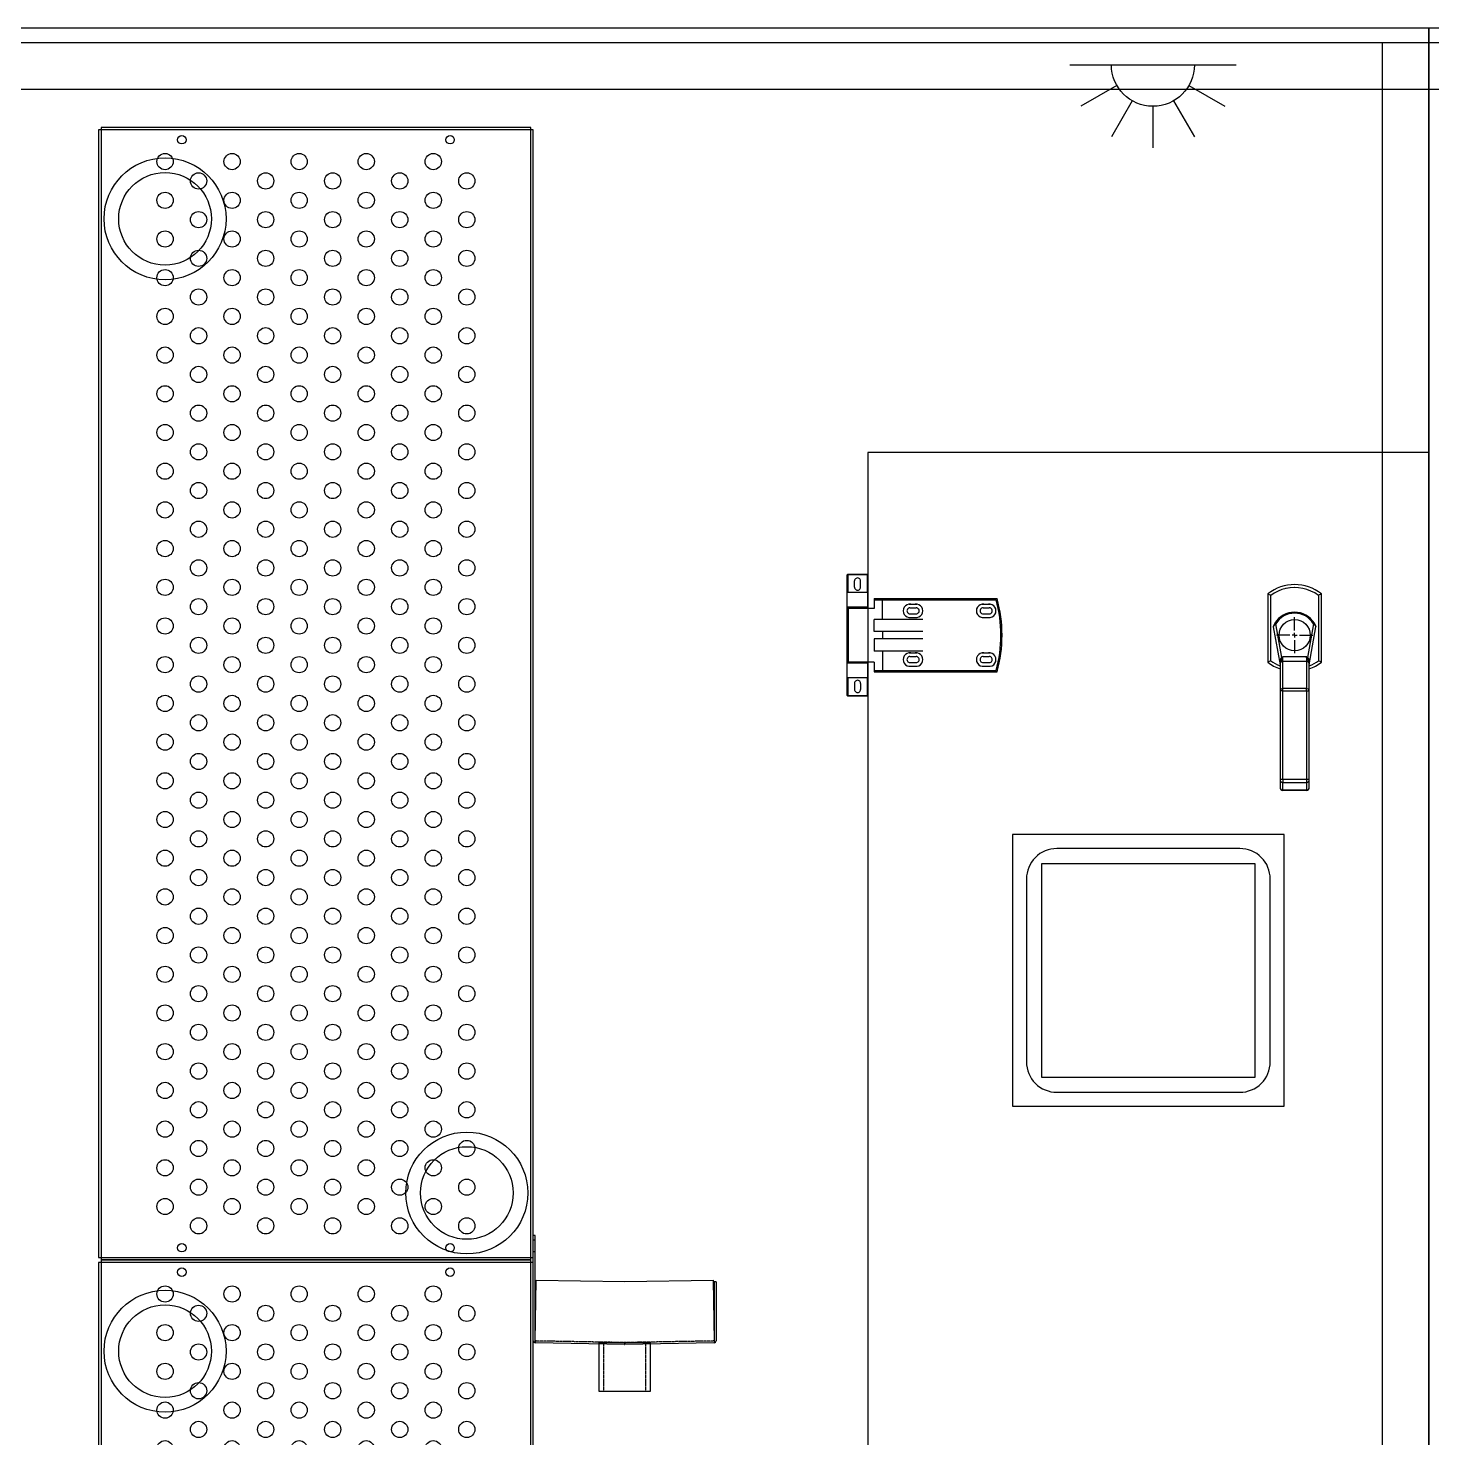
# Model space of a CAD drawing. Header units: millimetres. Extents: x -7350 to 21750, y -6100 to 14306.
# Drawn here: x 963 to 2114, y 954 to 2110 of the extents above; entities that cross this region are included whole.
import ezdxf

# ---------------------------------------------------------------- set-up
doc = ezdxf.new("R2010")
doc.units = ezdxf.units.MM
doc.linetypes.add('HIDDEN', pattern=[0.375, 0.25, -0.125])
for name, color, linetype in [('____', 7, 'Continuous'), ('Dim', 1, 'Continuous'), ('HID', 5, 'HIDDEN'), ('M01014100154', 7, 'Continuous'), ('M01014101300', 7, 'Continuous'), ('McDoor', 7, 'Continuous'), ('McFrame', 7, 'Continuous'), ('McPipe', 7, 'Continuous')]:
    doc.layers.add(name, color=color, linetype=linetype)

# ---------------------------------------------------------------- blocks, each defined once
blk = doc.blocks.new('M01014289623')
for p, q in [((0, 990.5, 0), (0, 2, 0)), ((356.5, 990.5, 0), (0, 990.5, 0)), ((2, 992.5, 0), (2, 0, 0)), ((354.5, 992.5, 0), (2, 992.5, 0)), ((354.5, 0, 0), (354.5, 992.5, 0)), ((356.5, 2, 0), (356.5, 990.5, 0)), ((0, 2, 0), (356.5, 2, 0)), ((2, 0, 0), (354.5, 0, 0))]:
    blk.add_line(p, q)
for centre, radius in [((68.25, 982.5, 0), 3.5), ((288.25, 982.5, 0), 3.5), ((54.5, 964.5625, 0), 6.66), ((109.5, 964.5625, 0), 6.66), ((164.5, 964.5625, 0), 6.66), ((219.5, 964.5625, 0), 6.66), ((274.5, 964.5625, 0), 6.66), ((82, 948.6875, 0), 6.66), ((137, 948.6875, 0), 6.66), ((192, 948.6875, 0), 6.66), ((247, 948.6875, 0), 6.66), ((302, 948.6875, 0), 6.66), ((54.5, 932.8125, 0), 6.66), ((109.5, 932.8125, 0), 6.66), ((164.5, 932.8125, 0), 6.66), ((219.5, 932.8125, 0), 6.66), ((274.5, 932.8125, 0), 6.66), ((82, 916.9375, 0), 6.66), ((137, 916.9375, 0), 6.66), ((192, 916.9375, 0), 6.66), ((247, 916.9375, 0), 6.66), ((302, 916.9375, 0), 6.66), ((54.5, 901.0625, 0), 6.66), ((109.5, 901.0625, 0), 6.66), ((164.5, 901.0625, 0), 6.66), ((219.5, 901.0625, 0), 6.66), ((274.5, 901.0625, 0), 6.66), ((82, 885.1875, 0), 6.66), ((137, 885.1875, 0), 6.66), ((192, 885.1875, 0), 6.66), ((247, 885.1875, 0), 6.66), ((302, 885.1875, 0), 6.66), ((54.5, 869.3125, 0), 6.66), ((109.5, 869.3125, 0), 6.66), ((164.5, 869.3125, 0), 6.66), ((219.5, 869.3125, 0), 6.66), ((274.5, 869.3125, 0), 6.66), ((82, 853.4375, 0), 6.66), ((137, 853.4375, 0), 6.66), ((192, 853.4375, 0), 6.66), ((247, 853.4375, 0), 6.66), ((302, 853.4375, 0), 6.66), ((54.5, 837.5625, 0), 6.66), ((109.5, 837.5625, 0), 6.66), ((164.5, 837.5625, 0), 6.66), ((219.5, 837.5625, 0), 6.66), ((274.5, 837.5625, 0), 6.66), ((82, 821.6875, 0), 6.66), ((137, 821.6875, 0), 6.66), ((192, 821.6875, 0), 6.66), ((247, 821.6875, 0), 6.66), ((302, 821.6875, 0), 6.66), ((54.5, 805.8125, 0), 6.66), ((109.5, 805.8125, 0), 6.66), ((164.5, 805.8125, 0), 6.66), ((219.5, 805.8125, 0), 6.66), ((274.5, 805.8125, 0), 6.66), ((82, 789.9375, 0), 6.66), ((137, 789.9375, 0), 6.66), ((192, 789.9375, 0), 6.66), ((247, 789.9375, 0), 6.66), ((302, 789.9375, 0), 6.66), ((54.5, 774.0625, 0), 6.66), ((109.5, 774.0625, 0), 6.66), ((164.5, 774.0625, 0), 6.66), ((219.5, 774.0625, 0), 6.66), ((274.5, 774.0625, 0), 6.66), ((82, 758.1875, 0), 6.66), ((137, 758.1875, 0), 6.66), ((192, 758.1875, 0), 6.66), ((247, 758.1875, 0), 6.66), ((302, 758.1875, 0), 6.66), ((54.5, 742.3125, 0), 6.66), ((109.5, 742.3125, 0), 6.66), ((164.5, 742.3125, 0), 6.66), ((219.5, 742.3125, 0), 6.66), ((274.5, 742.3125, 0), 6.66), ((82, 726.4375, 0), 6.66), ((137, 726.4375, 0), 6.66), ((192, 726.4375, 0), 6.66), ((247, 726.4375, 0), 6.66), ((302, 726.4375, 0), 6.66), ((54.5, 710.5625, 0), 6.66), ((109.5, 710.5625, 0), 6.66), ((164.5, 710.5625, 0), 6.66), ((219.5, 710.5625, 0), 6.66), ((274.5, 710.5625, 0), 6.66), ((82, 694.6875, 0), 6.66), ((137, 694.6875, 0), 6.66), ((192, 694.6875, 0), 6.66), ((247, 694.6875, 0), 6.66), ((302, 694.6875, 0), 6.66), ((54.5, 678.8125, 0), 6.66), ((109.5, 678.8125, 0), 6.66), ((164.5, 678.8125, 0), 6.66), ((219.5, 678.8125, 0), 6.66), ((274.5, 678.8125, 0), 6.66), ((82, 662.9375, 0), 6.66), ((137, 662.9375, 0), 6.66), ((192, 662.9375, 0), 6.66), ((247, 662.9375, 0), 6.66), ((302, 662.9375, 0), 6.66), ((54.5, 647.0625, 0), 6.66), ((109.5, 647.0625, 0), 6.66), ((164.5, 647.0625, 0), 6.66), ((219.5, 647.0625, 0), 6.66), ((274.5, 647.0625, 0), 6.66), ((82, 631.1875, 0), 6.66), ((137, 631.1875, 0), 6.66), ((192, 631.1875, 0), 6.66), ((247, 631.1875, 0), 6.66), ((302, 631.1875, 0), 6.66), ((54.5, 615.3125, 0), 6.66), ((109.5, 615.3125, 0), 6.66), ((164.5, 615.3125, 0), 6.66), ((219.5, 615.3125, 0), 6.66), ((274.5, 615.3125, 0), 6.66), ((82, 599.4375, 0), 6.66), ((137, 599.4375, 0), 6.66), ((192, 599.4375, 0), 6.66), ((247, 599.4375, 0), 6.66), ((302, 599.4375, 0), 6.66), ((54.5, 583.5625, 0), 6.66), ((109.5, 583.5625, 0), 6.66), ((164.5, 583.5625, 0), 6.66), ((219.5, 583.5625, 0), 6.66), ((274.5, 583.5625, 0), 6.66), ((82, 567.6875, 0), 6.66), ((137, 567.6875, 0), 6.66), ((192, 567.6875, 0), 6.66), ((247, 567.6875, 0), 6.66), ((302, 567.6875, 0), 6.66), ((54.5, 551.8125, 0), 6.66), ((109.5, 551.8125, 0), 6.66), ((164.5, 551.8125, 0), 6.66), ((219.5, 551.8125, 0), 6.66), ((274.5, 551.8125, 0), 6.66), ((82, 535.9375, 0), 6.66), ((137, 535.9375, 0), 6.66), ((192, 535.9375, 0), 6.66), ((247, 535.9375, 0), 6.66), ((302, 535.9375, 0), 6.66), ((54.5, 520.0625, 0), 6.66), ((109.5, 520.0625, 0), 6.66), ((164.5, 520.0625, 0), 6.66), ((219.5, 520.0625, 0), 6.66), ((274.5, 520.0625, 0), 6.66), ((82, 504.1875, 0), 6.66), ((137, 504.1875, 0), 6.66), ((192, 504.1875, 0), 6.66), ((247, 504.1875, 0), 6.66), ((302, 504.1875, 0), 6.66), ((54.5, 488.3125, 0), 6.66), ((109.5, 488.3125, 0), 6.66), ((164.5, 488.3125, 0), 6.66), ((219.5, 488.3125, 0), 6.66), ((274.5, 488.3125, 0), 6.66), ((82, 472.4375, 0), 6.66), ((137, 472.4375, 0), 6.66), ((192, 472.4375, 0), 6.66), ((247, 472.4375, 0), 6.66), ((302, 472.4375, 0), 6.66), ((54.5, 456.5625, 0), 6.66), ((109.5, 456.5625, 0), 6.66), ((164.5, 456.5625, 0), 6.66), ((219.5, 456.5625, 0), 6.66), ((274.5, 456.5625, 0), 6.66), ((82, 440.6875, 0), 6.66), ((137, 440.6875, 0), 6.66), ((192, 440.6875, 0), 6.66), ((247, 440.6875, 0), 6.66), ((302, 440.6875, 0), 6.66), ((54.5, 424.8125, 0), 6.66), ((109.5, 424.8125, 0), 6.66), ((164.5, 424.8125, 0), 6.66), ((219.5, 424.8125, 0), 6.66), ((274.5, 424.8125, 0), 6.66), ((82, 408.9375, 0), 6.66), ((137, 408.9375, 0), 6.66), ((192, 408.9375, 0), 6.66), ((247, 408.9375, 0), 6.66), ((302, 408.9375, 0), 6.66), ((54.5, 393.0625, 0), 6.66), ((109.5, 393.0625, 0), 6.66), ((164.5, 393.0625, 0), 6.66), ((219.5, 393.0625, 0), 6.66), ((274.5, 393.0625, 0), 6.66), ((82, 377.1875, 0), 6.66), ((137, 377.1875, 0), 6.66), ((192, 377.1875, 0), 6.66), ((247, 377.1875, 0), 6.66), ((302, 377.1875, 0), 6.66), ((54.5, 361.3125, 0), 6.66), ((109.5, 361.3125, 0), 6.66), ((164.5, 361.3125, 0), 6.66), ((219.5, 361.3125, 0), 6.66), ((274.5, 361.3125, 0), 6.66), ((82, 345.4375, 0), 6.66), ((137, 345.4375, 0), 6.66), ((192, 345.4375, 0), 6.66), ((247, 345.4375, 0), 6.66), ((302, 345.4375, 0), 6.66), ((54.5, 329.5625, 0), 6.66), ((109.5, 329.5625, 0), 6.66), ((164.5, 329.5625, 0), 6.66), ((219.5, 329.5625, 0), 6.66), ((274.5, 329.5625, 0), 6.66), ((82, 313.6875, 0), 6.66), ((137, 313.6875, 0), 6.66), ((192, 313.6875, 0), 6.66), ((247, 313.6875, 0), 6.66), ((302, 313.6875, 0), 6.66), ((54.5, 297.8125, 0), 6.66), ((109.5, 297.8125, 0), 6.66), ((164.5, 297.8125, 0), 6.66), ((219.5, 297.8125, 0), 6.66), ((274.5, 297.8125, 0), 6.66), ((82, 281.9375, 0), 6.66), ((137, 281.9375, 0), 6.66), ((192, 281.9375, 0), 6.66), ((247, 281.9375, 0), 6.66), ((302, 281.9375, 0), 6.66), ((54.5, 266.0625, 0), 6.66), ((109.5, 266.0625, 0), 6.66), ((164.5, 266.0625, 0), 6.66), ((219.5, 266.0625, 0), 6.66), ((274.5, 266.0625, 0), 6.66), ((82, 250.1875, 0), 6.66), ((137, 250.1875, 0), 6.66), ((192, 250.1875, 0), 6.66), ((247, 250.1875, 0), 6.66), ((302, 250.1875, 0), 6.66), ((54.5, 234.3125, 0), 6.66), ((109.5, 234.3125, 0), 6.66), ((164.5, 234.3125, 0), 6.66), ((219.5, 234.3125, 0), 6.66), ((274.5, 234.3125, 0), 6.66), ((82, 218.4375, 0), 6.66), ((137, 218.4375, 0), 6.66), ((192, 218.4375, 0), 6.66), ((247, 218.4375, 0), 6.66), ((302, 218.4375, 0), 6.66), ((54.5, 202.5625, 0), 6.66), ((109.5, 202.5625, 0), 6.66), ((164.5, 202.5625, 0), 6.66), ((219.5, 202.5625, 0), 6.66), ((274.5, 202.5625, 0), 6.66), ((82, 186.6875, 0), 6.66), ((137, 186.6875, 0), 6.66), ((192, 186.6875, 0), 6.66), ((247, 186.6875, 0), 6.66), ((302, 186.6875, 0), 6.66), ((54.5, 170.8125, 0), 6.66), ((109.5, 170.8125, 0), 6.66), ((164.5, 170.8125, 0), 6.66), ((219.5, 170.8125, 0), 6.66), ((274.5, 170.8125, 0), 6.66), ((82, 154.9375, 0), 6.66), ((137, 154.9375, 0), 6.66), ((192, 154.9375, 0), 6.66), ((247, 154.9375, 0), 6.66), ((302, 154.9375, 0), 6.66), ((54.5, 139.0625, 0), 6.66), ((109.5, 139.0625, 0), 6.66), ((164.5, 139.0625, 0), 6.66), ((219.5, 139.0625, 0), 6.66), ((274.5, 139.0625, 0), 6.66), ((82, 123.1875, 0), 6.66), ((137, 123.1875, 0), 6.66), ((192, 123.1875, 0), 6.66), ((247, 123.1875, 0), 6.66), ((302, 123.1875, 0), 6.66), ((54.5, 107.3125, 0), 6.66), ((109.5, 107.3125, 0), 6.66), ((164.5, 107.3125, 0), 6.66), ((219.5, 107.3125, 0), 6.66), ((274.5, 107.3125, 0), 6.66), ((82, 91.4375, 0), 6.66), ((137, 91.4375, 0), 6.66), ((192, 91.4375, 0), 6.66), ((247, 91.4375, 0), 6.66), ((302, 91.4375, 0), 6.66), ((54.5, 75.5625, 0), 6.66), ((109.5, 75.5625, 0), 6.66), ((164.5, 75.5625, 0), 6.66), ((219.5, 75.5625, 0), 6.66), ((274.5, 75.5625, 0), 6.66), ((82, 59.6875, 0), 6.66), ((137, 59.6875, 0), 6.66), ((192, 59.6875, 0), 6.66), ((247, 59.6875, 0), 6.66), ((302, 59.6875, 0), 6.66), ((54.5, 43.8125, 0), 6.66), ((109.5, 43.8125, 0), 6.66), ((164.5, 43.8125, 0), 6.66), ((219.5, 43.8125, 0), 6.66), ((274.5, 43.8125, 0), 6.66), ((82, 27.9375, 0), 6.66), ((137, 27.9375, 0), 6.66), ((192, 27.9375, 0), 6.66), ((247, 27.9375, 0), 6.66), ((302, 27.9375, 0), 6.66), ((68.25, 10, 0), 3.5), ((288.25, 10, 0), 3.5)]:
    blk.add_circle(centre, radius)
blk = doc.blocks.new('M01014286930')
for p, q in [((356.5, 927, 0), (0, 927, 0)), ((0, 927, 0), (0, 2, 0)), ((354.5, 929, 0), (2, 929, 0)), ((2, 929, 0), (2, 0, 0)), ((354.5, 0, 0), (354.5, 929, 0)), ((356.5, 2, 0), (356.5, 927, 0)), ((0, 2, 0), (356.5, 2, 0)), ((2, 0, 0), (354.5, 0, 0))]:
    blk.add_line(p, q)
for centre, radius in [((68.25, 919, 0), 3.5), ((288.25, 919, 0), 3.5), ((54.5, 901.0625, 0), 6.66), ((109.5, 901.0625, 0), 6.66), ((164.5, 901.0625, 0), 6.66), ((219.5, 901.0625, 0), 6.66), ((274.5, 901.0625, 0), 6.66), ((82, 885.1875, 0), 6.66), ((137, 885.1875, 0), 6.66), ((192, 885.1875, 0), 6.66), ((247, 885.1875, 0), 6.66), ((302, 885.1875, 0), 6.66), ((54.5, 869.3125, 0), 6.66), ((109.5, 869.3125, 0), 6.66), ((164.5, 869.3125, 0), 6.66), ((219.5, 869.3125, 0), 6.66), ((274.5, 869.3125, 0), 6.66), ((82, 853.4375, 0), 6.66), ((137, 853.4375, 0), 6.66), ((192, 853.4375, 0), 6.66), ((247, 853.4375, 0), 6.66), ((302, 853.4375, 0), 6.66), ((54.5, 837.5625, 0), 6.66), ((109.5, 837.5625, 0), 6.66), ((164.5, 837.5625, 0), 6.66), ((219.5, 837.5625, 0), 6.66), ((274.5, 837.5625, 0), 6.66), ((82, 821.6875, 0), 6.66), ((137, 821.6875, 0), 6.66), ((192, 821.6875, 0), 6.66), ((247, 821.6875, 0), 6.66), ((302, 821.6875, 0), 6.66), ((54.5, 805.8125, 0), 6.66), ((109.5, 805.8125, 0), 6.66), ((164.5, 805.8125, 0), 6.66), ((219.5, 805.8125, 0), 6.66), ((274.5, 805.8125, 0), 6.66), ((82, 789.9375, 0), 6.66), ((137, 789.9375, 0), 6.66), ((192, 789.9375, 0), 6.66), ((247, 789.9375, 0), 6.66), ((302, 789.9375, 0), 6.66), ((54.5, 774.0625, 0), 6.66), ((109.5, 774.0625, 0), 6.66), ((164.5, 774.0625, 0), 6.66), ((219.5, 774.0625, 0), 6.66), ((274.5, 774.0625, 0), 6.66), ((82, 758.1875, 0), 6.66), ((137, 758.1875, 0), 6.66), ((192, 758.1875, 0), 6.66), ((247, 758.1875, 0), 6.66), ((302, 758.1875, 0), 6.66), ((54.5, 742.3125, 0), 6.66), ((109.5, 742.3125, 0), 6.66), ((164.5, 742.3125, 0), 6.66), ((219.5, 742.3125, 0), 6.66), ((274.5, 742.3125, 0), 6.66), ((82, 726.4375, 0), 6.66), ((137, 726.4375, 0), 6.66), ((192, 726.4375, 0), 6.66), ((247, 726.4375, 0), 6.66), ((302, 726.4375, 0), 6.66), ((54.5, 710.5625, 0), 6.66), ((109.5, 710.5625, 0), 6.66), ((164.5, 710.5625, 0), 6.66), ((219.5, 710.5625, 0), 6.66), ((274.5, 710.5625, 0), 6.66), ((82, 694.6875, 0), 6.66), ((137, 694.6875, 0), 6.66), ((192, 694.6875, 0), 6.66), ((247, 694.6875, 0), 6.66), ((302, 694.6875, 0), 6.66), ((54.5, 678.8125, 0), 6.66), ((109.5, 678.8125, 0), 6.66), ((164.5, 678.8125, 0), 6.66), ((219.5, 678.8125, 0), 6.66), ((274.5, 678.8125, 0), 6.66), ((82, 662.9375, 0), 6.66), ((137, 662.9375, 0), 6.66), ((192, 662.9375, 0), 6.66), ((247, 662.9375, 0), 6.66), ((302, 662.9375, 0), 6.66), ((54.5, 647.0625, 0), 6.66), ((109.5, 647.0625, 0), 6.66), ((164.5, 647.0625, 0), 6.66), ((219.5, 647.0625, 0), 6.66), ((274.5, 647.0625, 0), 6.66), ((82, 631.1875, 0), 6.66), ((137, 631.1875, 0), 6.66), ((192, 631.1875, 0), 6.66), ((247, 631.1875, 0), 6.66), ((302, 631.1875, 0), 6.66), ((54.5, 615.3125, 0), 6.66), ((109.5, 615.3125, 0), 6.66), ((164.5, 615.3125, 0), 6.66), ((219.5, 615.3125, 0), 6.66), ((274.5, 615.3125, 0), 6.66), ((82, 599.4375, 0), 6.66), ((137, 599.4375, 0), 6.66), ((192, 599.4375, 0), 6.66), ((247, 599.4375, 0), 6.66), ((302, 599.4375, 0), 6.66), ((54.5, 583.5625, 0), 6.66), ((109.5, 583.5625, 0), 6.66), ((164.5, 583.5625, 0), 6.66), ((219.5, 583.5625, 0), 6.66), ((274.5, 583.5625, 0), 6.66), ((82, 567.6875, 0), 6.66), ((137, 567.6875, 0), 6.66), ((192, 567.6875, 0), 6.66), ((247, 567.6875, 0), 6.66), ((302, 567.6875, 0), 6.66), ((54.5, 551.8125, 0), 6.66), ((109.5, 551.8125, 0), 6.66), ((164.5, 551.8125, 0), 6.66), ((219.5, 551.8125, 0), 6.66), ((274.5, 551.8125, 0), 6.66), ((82, 535.9375, 0), 6.66), ((137, 535.9375, 0), 6.66), ((192, 535.9375, 0), 6.66), ((247, 535.9375, 0), 6.66), ((302, 535.9375, 0), 6.66), ((54.5, 520.0625, 0), 6.66), ((109.5, 520.0625, 0), 6.66), ((164.5, 520.0625, 0), 6.66), ((219.5, 520.0625, 0), 6.66), ((274.5, 520.0625, 0), 6.66), ((82, 504.1875, 0), 6.66), ((137, 504.1875, 0), 6.66), ((192, 504.1875, 0), 6.66), ((247, 504.1875, 0), 6.66), ((302, 504.1875, 0), 6.66), ((54.5, 488.3125, 0), 6.66), ((109.5, 488.3125, 0), 6.66), ((164.5, 488.3125, 0), 6.66), ((219.5, 488.3125, 0), 6.66), ((274.5, 488.3125, 0), 6.66), ((82, 472.4375, 0), 6.66), ((137, 472.4375, 0), 6.66), ((192, 472.4375, 0), 6.66), ((247, 472.4375, 0), 6.66), ((302, 472.4375, 0), 6.66), ((54.5, 456.5625, 0), 6.66), ((109.5, 456.5625, 0), 6.66), ((164.5, 456.5625, 0), 6.66), ((219.5, 456.5625, 0), 6.66), ((274.5, 456.5625, 0), 6.66), ((82, 440.6875, 0), 6.66), ((137, 440.6875, 0), 6.66), ((192, 440.6875, 0), 6.66), ((247, 440.6875, 0), 6.66), ((302, 440.6875, 0), 6.66), ((54.5, 424.8125, 0), 6.66), ((109.5, 424.8125, 0), 6.66), ((164.5, 424.8125, 0), 6.66), ((219.5, 424.8125, 0), 6.66), ((274.5, 424.8125, 0), 6.66), ((82, 408.9375, 0), 6.66), ((137, 408.9375, 0), 6.66), ((192, 408.9375, 0), 6.66), ((247, 408.9375, 0), 6.66), ((302, 408.9375, 0), 6.66), ((54.5, 393.0625, 0), 6.66), ((109.5, 393.0625, 0), 6.66), ((164.5, 393.0625, 0), 6.66), ((219.5, 393.0625, 0), 6.66), ((274.5, 393.0625, 0), 6.66), ((82, 377.1875, 0), 6.66), ((137, 377.1875, 0), 6.66), ((192, 377.1875, 0), 6.66), ((247, 377.1875, 0), 6.66), ((302, 377.1875, 0), 6.66), ((54.5, 361.3125, 0), 6.66), ((109.5, 361.3125, 0), 6.66), ((164.5, 361.3125, 0), 6.66), ((219.5, 361.3125, 0), 6.66), ((274.5, 361.3125, 0), 6.66), ((82, 345.4375, 0), 6.66), ((137, 345.4375, 0), 6.66), ((192, 345.4375, 0), 6.66), ((247, 345.4375, 0), 6.66), ((302, 345.4375, 0), 6.66), ((54.5, 329.5625, 0), 6.66), ((109.5, 329.5625, 0), 6.66), ((164.5, 329.5625, 0), 6.66), ((219.5, 329.5625, 0), 6.66), ((274.5, 329.5625, 0), 6.66), ((82, 313.6875, 0), 6.66), ((137, 313.6875, 0), 6.66), ((192, 313.6875, 0), 6.66), ((247, 313.6875, 0), 6.66), ((302, 313.6875, 0), 6.66), ((54.5, 297.8125, 0), 6.66), ((109.5, 297.8125, 0), 6.66), ((164.5, 297.8125, 0), 6.66), ((219.5, 297.8125, 0), 6.66), ((274.5, 297.8125, 0), 6.66), ((82, 281.9375, 0), 6.66), ((137, 281.9375, 0), 6.66), ((192, 281.9375, 0), 6.66), ((247, 281.9375, 0), 6.66), ((302, 281.9375, 0), 6.66), ((54.5, 266.0625, 0), 6.66), ((109.5, 266.0625, 0), 6.66), ((164.5, 266.0625, 0), 6.66), ((219.5, 266.0625, 0), 6.66), ((274.5, 266.0625, 0), 6.66), ((82, 250.1875, 0), 6.66), ((137, 250.1875, 0), 6.66), ((192, 250.1875, 0), 6.66), ((247, 250.1875, 0), 6.66), ((302, 250.1875, 0), 6.66), ((54.5, 234.3125, 0), 6.66), ((109.5, 234.3125, 0), 6.66), ((164.5, 234.3125, 0), 6.66), ((219.5, 234.3125, 0), 6.66), ((274.5, 234.3125, 0), 6.66), ((82, 218.4375, 0), 6.66), ((137, 218.4375, 0), 6.66), ((192, 218.4375, 0), 6.66), ((247, 218.4375, 0), 6.66), ((302, 218.4375, 0), 6.66), ((54.5, 202.5625, 0), 6.66), ((109.5, 202.5625, 0), 6.66), ((164.5, 202.5625, 0), 6.66), ((219.5, 202.5625, 0), 6.66), ((274.5, 202.5625, 0), 6.66), ((82, 186.6875, 0), 6.66), ((137, 186.6875, 0), 6.66), ((192, 186.6875, 0), 6.66), ((247, 186.6875, 0), 6.66), ((302, 186.6875, 0), 6.66), ((54.5, 170.8125, 0), 6.66), ((109.5, 170.8125, 0), 6.66), ((164.5, 170.8125, 0), 6.66), ((219.5, 170.8125, 0), 6.66), ((274.5, 170.8125, 0), 6.66), ((82, 154.9375, 0), 6.66), ((137, 154.9375, 0), 6.66), ((192, 154.9375, 0), 6.66), ((247, 154.9375, 0), 6.66), ((302, 154.9375, 0), 6.66), ((54.5, 139.0625, 0), 6.66), ((109.5, 139.0625, 0), 6.66), ((164.5, 139.0625, 0), 6.66), ((219.5, 139.0625, 0), 6.66), ((274.5, 139.0625, 0), 6.66), ((82, 123.1875, 0), 6.66), ((137, 123.1875, 0), 6.66), ((192, 123.1875, 0), 6.66), ((247, 123.1875, 0), 6.66), ((302, 123.1875, 0), 6.66), ((54.5, 107.3125, 0), 6.66), ((109.5, 107.3125, 0), 6.66), ((164.5, 107.3125, 0), 6.66), ((219.5, 107.3125, 0), 6.66), ((274.5, 107.3125, 0), 6.66), ((82, 91.4375, 0), 6.66), ((137, 91.4375, 0), 6.66), ((192, 91.4375, 0), 6.66), ((247, 91.4375, 0), 6.66), ((302, 91.4375, 0), 6.66), ((54.5, 75.5625, 0), 6.66), ((109.5, 75.5625, 0), 6.66), ((164.5, 75.5625, 0), 6.66), ((219.5, 75.5625, 0), 6.66), ((274.5, 75.5625, 0), 6.66), ((82, 59.6875, 0), 6.66), ((137, 59.6875, 0), 6.66), ((192, 59.6875, 0), 6.66), ((247, 59.6875, 0), 6.66), ((302, 59.6875, 0), 6.66), ((54.5, 43.8125, 0), 6.66), ((109.5, 43.8125, 0), 6.66), ((164.5, 43.8125, 0), 6.66), ((219.5, 43.8125, 0), 6.66), ((274.5, 43.8125, 0), 6.66), ((82, 27.9375, 0), 6.66), ((137, 27.9375, 0), 6.66), ((192, 27.9375, 0), 6.66), ((247, 27.9375, 0), 6.66), ((302, 27.9375, 0), 6.66), ((68.25, 10, 0), 3.5), ((288.25, 10, 0), 3.5)]:
    blk.add_circle(centre, radius)
blk = doc.blocks.new('A$C25F5714E')
blk.add_line((96, 0), (54, 0))
at = {"layer": 'HID'}
for p, q in [((75, 40.2), (1.5, 41.5)), ((58, 39), (58, 40.5)), ((148.5, 41.5), (75, 40.2)), ((75, 40.2), (75, 40.3)), ((75, 40.3), (75, 40.2)), ((75, 40.2), (75, 38.7)), ((75, 40.2), (75, 40.2)), ((75, 38.7), (75, 40.2)), ((75, 40.2), (75, 38.7)), ((75, 40.2), (75, 40.2)), ((75, 40.2), (75, 38.7)), ((75, 38.7), (75, 38.7)), ((75, 38.7), (75, 38.7)), ((92, 40.5), (92, 39))]:
    blk.add_line(p, q, dxfattribs=at)
for radius in [0.002, 1.5]:
    blk.add_arc((75, 40.2), radius, 269, 271, dxfattribs=at)
at = {"layer": 'M01014100154', "color": 7, "linetype": 'Continuous'}
for p, q in [((96, 40), (54, 40)), ((54, 0), (54, 40)), ((96, 40), (96, 0))]:
    blk.add_line(p, q, dxfattribs=at)
at = {"layer": 'M01014100154', "color": 5, "linetype": 'HIDDEN'}
for p, q in [((58, 0), (58, 40)), ((92, 40), (92, 0))]:
    blk.add_line(p, q, dxfattribs=at)
at = {"layer": 'M01014101300', "color": 7, "linetype": 'Continuous'}
for p, q in [((1.5, 128), (0, 128)), ((0, 41.5), (0, 128)), ((1.5, 41.5), (1.5, 128)), ((1.5, 41.5), (2.4, 91.5)), ((2.4, 91.5), (75, 90.2)), ((75, 90.2), (147.6, 91.5)), ((147.6, 91.5), (148.5, 41.5)), ((148.5, 90), (148.5, 41.5)), ((150, 90), (148.5, 90)), ((150, 90), (150, 41.5)), ((1.5, 41.5), (1.5, 40)), ((1.5, 40), (1.5, 41.5)), ((1.5, 40), (1.5, 40)), ((75, 38.7), (1.5, 40)), ((148.5, 40), (75, 38.7)), ((148.5, 41.5), (148.5, 40)), ((148.5, 41.5), (148.5, 40)), ((148.5, 40), (148.5, 40))]:
    blk.add_line(p, q, dxfattribs=at)
at = {"layer": 'M01014101300', "color": 5, "linetype": 'Continuous'}
for p, q in [((0, 124.5), (1.5, 124.5)), ((1.5, 114.5), (0, 114.5)), ((1.5, 41.5), (1.5, 41.5)), ((148.5, 41.5), (148.5, 41.5))]:
    blk.add_line(p, q, dxfattribs=at)
at = {"layer": 'M01014101300', "color": 7, "linetype": 'Continuous'}
for centre, radius, start, end in [((1.5, 41.5), 1.5, 180, 269), ((1.5, 41.5), 0.002, 180, 269), ((148.5, 41.5), 0.002, 271, 0), ((148.5, 41.5), 1.5, 271, 0)]:
    blk.add_arc(centre, radius, start, end, dxfattribs=at)
blk = doc.blocks.new('MidDrainPan')
blk.add_blockref('A$C25F5714E', (0, 0))
blk = doc.blocks.new('MXE-B End G-Door_3_1750')
at = {"color": 7, "linetype": 'Continuous'}
for p, q in [((460, 1750), (0, 1750)), ((0, 1750), (0, 0)), ((460, 0), (460, 1750))]:
    blk.add_line(p, q, dxfattribs=at)
at = {"color": 7, "linetype": 'Continuous', "lineweight": 25, "extrusion": (-1.22461e-16, 0, -1)}
for p, q in [((-17, 1550.5), (-17, 1649.5)), ((-16.5, 1649.5), (-17, 1649.5)), ((-16.5, 1650), (-0.5, 1650)), ((-16.5, 1649.5), (-16.5, 1650)), ((-0.5, 1649.5), (-16.5, 1649.5)), ((-16.5, 1649.5), (-16.5, 1635)), ((-16.5, 1623), (-16.5, 1577)), ((-16.5, 1565), (-16.5, 1550.5)), ((-17, 1550.5), (-16.5, 1550.5)), ((-16.5, 1550.5), (-0.5, 1550.5)), ((-16.5, 1550), (-16.5, 1550.5)), ((-0.5, 1550), (-16.5, 1550))]:
    blk.add_line(p, q, dxfattribs=at)
for p, q in [((-11, 1639.5), (-11, 1644.5)), ((-6, 1639.5), (-6, 1644.5)), ((0, 1635), (-17, 1635)), ((328, 1633.9), (328, 1577.9)), ((330.4, 1579.1), (330.4, 1632.7)), ((369.6, 1632.7), (369.6, 1579.1)), ((372, 1577.9), (372, 1633.9)), ((0, 1623), (-17, 1623)), ((-16, 1578), (-16, 1622)), ((5, 1622), (-16, 1622)), ((5, 1630), (5, 1622)), ((5, 1630), (106, 1630)), ((5, 1629), (105.3, 1629)), ((12, 1613), (12, 1630)), ((33.8, 1625.5), (40.2, 1625.5)), ((34.5, 1622.5), (39.5, 1622.5)), ((93.8, 1625.5), (100.2, 1625.5)), ((94.5, 1622.5), (99.5, 1622.5)), ((5, 1603), (5, 1613)), ((45, 1613), (5, 1613)), ((33.8, 1614.5), (40.2, 1614.5)), ((34.5, 1617.5), (39.5, 1617.5)), ((93.8, 1614.5), (100.2, 1614.5)), ((94.5, 1617.5), (99.5, 1617.5)), ((339.4, 1581.7), (334.5, 1609.4)), ((365.5, 1609.4), (360.6, 1581.7)), ((45, 1603), (5, 1603)), ((5, 1597), (5, 1587)), ((45, 1597), (5, 1597)), ((12, 1603), (12, 1597)), ((332.5, 1606.9), (338, 1575.8)), ((362, 1575.8), (367.5, 1606.9)), ((45, 1587), (5, 1587)), ((12, 1587), (12, 1570)), ((33.8, 1585.5), (40.2, 1585.5)), ((93.8, 1585.5), (100.2, 1585.5)), ((0, 1577), (-17, 1577)), ((5, 1578), (-16, 1578)), ((5, 1578), (5, 1570)), ((33.8, 1574.5), (40.2, 1574.5)), ((34.5, 1582.5), (39.5, 1582.5)), ((34.5, 1577.5), (39.5, 1577.5)), ((93.8, 1574.5), (100.2, 1574.5)), ((94.5, 1582.5), (99.5, 1582.5)), ((94.5, 1577.5), (99.5, 1577.5)), ((338, 1577.6), (338, 1576.9)), ((338, 1576.9), (338, 1554.3)), ((359.6, 1582.4), (340.4, 1582.4)), ((340.4, 1578.7), (340.4, 1582.4)), ((340.4, 1578.7), (359.6, 1578.7)), ((340.4, 1556.2), (340.4, 1578.7)), ((359.6, 1582.4), (359.6, 1578.7)), ((359.6, 1578.7), (359.6, 1556.2)), ((362, 1575.8), (362.2, 1578)), ((362, 1576.9), (362, 1577.6)), ((362, 1554.3), (362, 1576.9)), ((0, 1565), (-17, 1565)), ((5, 1571), (105.3, 1571)), ((5, 1570), (106, 1570)), ((-11, 1560.5), (-11, 1555.5)), ((-6, 1560.5), (-6, 1555.5)), ((338, 1554.3), (338, 1481.5)), ((340.4, 1554.3), (338, 1554.3)), ((359.6, 1556.2), (340.4, 1556.2)), ((340.4, 1554.3), (340.4, 1556.2)), ((340.4, 1554.3), (359.6, 1554.3)), ((340.4, 1481.5), (340.4, 1554.3)), ((359.6, 1554.3), (359.6, 1556.2)), ((359.6, 1554.3), (359.6, 1481.5)), ((359.6, 1554.3), (362, 1554.3)), ((362, 1481.5), (362, 1554.3)), ((338, 1481.5), (338, 1475.1)), ((340.4, 1481.5), (338, 1481.5)), ((359.6, 1481.5), (340.4, 1481.5)), ((340.4, 1481.5), (340.4, 1479.3)), ((362, 1481.5), (359.6, 1481.5)), ((359.6, 1481.5), (359.6, 1479.3)), ((362, 1475.1), (362, 1481.5)), ((340.4, 1479.3), (359.6, 1479.3)), ((340.4, 1472.9), (340.4, 1479.3)), ((359.6, 1472.9), (340.4, 1472.9)), ((340.4, 1472.9), (340.4, 1472.7)), ((359.6, 1472.7), (340.4, 1472.7)), ((359.6, 1479.3), (359.6, 1472.9)), ((359.6, 1472.9), (359.6, 1472.7))]:
    blk.add_line(p, q)
at = {"color": 7, "linetype": 'Continuous', "lineweight": 25, "extrusion": (1.22461e-16, 0, -1)}
for p, q in [((-0.5, 1649.5), (-0.5, 1650)), ((-0.5, 1649.5), (-0.5, 1635)), ((-0.5, 1649.5), (0, 1649.5)), ((0, 1622), (0, 1649.5)), ((-0.5, 1623), (-0.5, 1622)), ((-0.5, 1578), (-0.5, 1577)), ((0, 1550.5), (0, 1578)), ((-0.5, 1565), (-0.5, 1550.5)), ((-0.5, 1550), (-0.5, 1550.5)), ((0, 1550.5), (-0.5, 1550.5))]:
    blk.add_line(p, q, dxfattribs=at)
for points in [[(333.8, 1609.8), (333.8, 1609.8), (333.8, 1609.8), (333.9, 1609.7), (334, 1609.7), (334.1, 1609.6), (334.2, 1609.6), (334.3, 1609.5), (334.5, 1609.4)], [(366.2, 1609.8), (366.2, 1609.8), (366.2, 1609.8), (366.1, 1609.7), (366, 1609.7), (365.9, 1609.6), (365.8, 1609.6), (365.7, 1609.5), (365.5, 1609.4)], [(337.8, 1578), (337.9, 1577), (337.9, 1576.4), (338, 1575.9), (338, 1575.8)], [(339.4, 1581.7), (339.4, 1581.6), (339.5, 1581.5), (339.6, 1581.4), (339.6, 1581.3), (339.7, 1581.2), (339.8, 1581.1), (339.8, 1581.1), (339.9, 1581)], [(360.1, 1581), (360.2, 1581.1), (360.2, 1581.1), (360.3, 1581.2), (360.4, 1581.3), (360.4, 1581.4), (360.5, 1581.5), (360.6, 1581.6), (360.6, 1581.7)]]:
    blk.add_lwpolyline(points)
blk.add_circle((350, 1600), 12.8)
at = {"color": 7, "linetype": 'Continuous', "lineweight": 25, "extrusion": (-1.22461e-16, 0, -1)}
for centre, start, end in [((16.5, 1649.5), 0, 90), ((16.5, 1550.5), 270, 0)]:
    blk.add_arc(centre, 0.5, start, end, dxfattribs=at)
for centre, radius, start, end in [((-8.5, 1644.5), 2.5, 359.9853, 179.9927), ((-8.5, 1639.5), 2.5, 179.9853, 0), ((350, 1605.9), 35.6, 51.8428, 128.1572), ((350, 1605.9), 33.2, 78.3893, 126.1713), ((350, 1605.9), 33.2, 53.8287, 102.95), ((-17.8, 1621.7), 1.78, 8.2743, 44.8557), ((0.8, 1621.7), 1.78, 135.1443, 171.7257), ((34.5, 1620), 5.54, 82.9573, 277.0427), ((34.5, 1620), 2.5, 89.9853, 270), ((39.5, 1620), 5.54, 262.9573, 97.0427), ((39.5, 1620), 2.5, 269.9853, 89.9927), ((94.5, 1620), 5.54, 82.9573, 277.0427), ((94.5, 1620), 2.5, 89.9853, 270), ((99.5, 1620), 5.54, 262.9573, 97.0427), ((99.5, 1620), 2.5, 269.9853, 89.9927), ((-5.5, 1600), 114.5, 345.3286, 14.6714), ((-4.5, 1600), 114.5, 344.8107, 15.1893), ((350, 1600), 18.9, 31.1991, 148.8009), ((350, 1600), 18.1, 31.1991, 148.8009), ((333.3, 1607), 0.8, 157.2035, 190), ((366.7, 1607), 0.8, 350, 22.7965), ((34.5, 1580), 5.54, 82.9573, 277.0427), ((39.5, 1580), 5.54, 262.9573, 97.0427), ((94.5, 1580), 5.54, 82.9573, 277.0427), ((99.5, 1580), 5.54, 262.9573, 97.0427), ((-17.8, 1578.3), 1.78, 315.1443, 351.7257), ((0.8, 1578.3), 1.78, 188.2743, 224.8557), ((34.5, 1580), 2.5, 90, 270.0147), ((39.5, 1580), 2.5, 270.0073, 90.0147), ((94.5, 1580), 2.5, 90, 270.0147), ((99.5, 1580), 2.5, 270.0073, 90.0147), ((350, 1605.9), 35.6, 231.8428, 250.3062), ((350, 1605.9), 33.2, 233.8287, 248.817), ((337.5, 1577.5), 0.518, 4.6656, 55.412), ((340.2, 1576.6), 2.18, 83.4591, 171.4483), ((335.6, 1575.4), 2.4, 0, 10), ((359.8, 1576.6), 2.18, 8.5517, 96.5409), ((350, 1605.9), 33.2, 291.183, 306.1713), ((362.5, 1577.5), 0.518, 124.5882, 175.3345), ((350, 1605.9), 35.6, 289.6938, 308.1572), ((364.4, 1575.4), 2.4, 170, 180), ((-8.5, 1560.5), 2.5, 360, 180.0147), ((-8.5, 1555.5), 2.5, 180.0073, 0.0147), ((340.2, 1554), 2.18, 83.4591, 171.4483), ((359.8, 1554), 2.18, 8.5518, 96.5408), ((340.3, 1481.6), 2.31, 182.5367, 272.3301), ((359.7, 1481.6), 2.31, 267.67, 357.4633), ((340.4, 1475.1), 2.4, 180, 270), ((340.3, 1475.2), 2.31, 182.5367, 272.3301), ((359.6, 1475.1), 2.4, 270, 0), ((359.7, 1475.2), 2.31, 267.67, 357.4633)]:
    blk.add_arc(centre, radius, start, end)
at = {"color": 7, "linetype": 'Continuous', "lineweight": 25, "extrusion": (1.22461e-16, 0, -1)}
for centre, start, end in [((0.5, 1649.5), 90, 180), ((0.5, 1550.5), 180, 270)]:
    blk.add_arc(centre, 0.5, start, end, dxfattribs=at)
for points in [[(328, 1633.9), (328.8, 1633.5), (329.6, 1633.1), (330.4, 1632.7)], [(372, 1633.9), (371.2, 1633.5), (370.4, 1633.1), (369.6, 1632.7)], [(330.4, 1579.1), (329.6, 1578.7), (328.8, 1578.3), (328, 1577.9)], [(339.9, 1581), (340.1, 1581.4), (340.2, 1581.9), (340.4, 1582.4)], [(360.1, 1581), (359.9, 1581.4), (359.8, 1581.9), (359.6, 1582.4)], [(372, 1577.9), (371.2, 1578.3), (370.4, 1578.7), (369.6, 1579.1)]]:
    blk.add_open_spline(points, degree=3)
for points, knots in [([(333.8, 1609.8), (333.6, 1609.6), (333.5, 1609.3), (333.2, 1608.8), (333.1, 1608.6), (332.9, 1608.1), (332.8, 1607.9), (332.6, 1607.6), (332.6, 1607.5), (332.6, 1607.4), (332.6, 1607.4), (332.5, 1607.3), (332.5, 1607.3), (332.5, 1607.3)], [0, 0, 0, 0, 0.25, 0.25, 0.5, 0.5, 0.75, 0.75, 0.875, 0.875, 0.9375, 0.9375, 1, 1, 1, 1]), ([(332.5, 1606.9), (332.5, 1606.9), (332.5, 1606.9), (332.6, 1607), (332.6, 1607.1), (332.7, 1607.3), (332.8, 1607.4), (333, 1607.6), (333, 1607.7), (333.2, 1607.9), (333.3, 1608.1), (333.5, 1608.3), (333.7, 1608.5), (334, 1608.9), (334.2, 1609.1), (334.5, 1609.4)], [0, 0, 0, 0, 0.125, 0.125, 0.25, 0.25, 0.375, 0.375, 0.5, 0.5, 0.625, 0.625, 0.75, 0.75, 1, 1, 1, 1]), ([(365.5, 1609.4), (365.8, 1609.1), (366, 1608.9), (366.4, 1608.5), (366.5, 1608.3), (366.7, 1608.1), (366.8, 1607.9), (367, 1607.7), (367, 1607.6), (367.2, 1607.4), (367.3, 1607.3), (367.4, 1607.1), (367.4, 1607), (367.5, 1606.9), (367.5, 1606.9), (367.5, 1606.9)], [0, 0, 0, 0, 0.25, 0.25, 0.375, 0.375, 0.5, 0.5, 0.625, 0.625, 0.75, 0.75, 0.875, 0.875, 1, 1, 1, 1]), ([(367.5, 1607.3), (367.5, 1607.3), (367.5, 1607.3), (367.4, 1607.4), (367.4, 1607.4), (367.4, 1607.5), (367.4, 1607.6), (367.3, 1607.8), (367.2, 1607.9), (367.1, 1608.1), (367.1, 1608.2), (366.9, 1608.6), (366.8, 1608.8), (366.5, 1609.3), (366.4, 1609.6), (366.2, 1609.8)], [0, 0, 0, 0, 0.0625, 0.0625, 0.125, 0.125, 0.25, 0.25, 0.375, 0.375, 0.5, 0.5, 0.75, 0.75, 1, 1, 1, 1]), ([(339.4, 1581.7), (339.3, 1581.5), (339.1, 1581.4), (338.8, 1581.1), (338.7, 1581), (338.5, 1580.7), (338.4, 1580.6), (338.2, 1580.3), (338.1, 1580.2), (337.9, 1579.7), (337.8, 1579.4), (337.7, 1578.7), (337.7, 1578.3), (337.8, 1578)], [0, 0, 0, 0, 0.125, 0.125, 0.25, 0.25, 0.375, 0.375, 0.5, 0.5, 0.75, 0.75, 1, 1, 1, 1]), ([(338, 1577.6), (338, 1577.7), (338, 1577.9), (338.1, 1578.2), (338.1, 1578.4), (338.2, 1578.7), (338.3, 1578.8), (338.5, 1579.1), (338.6, 1579.2), (338.8, 1579.4), (338.9, 1579.5), (339.2, 1579.8), (339.3, 1579.9), (339.5, 1580.2), (339.6, 1580.4), (339.8, 1580.7), (339.8, 1580.8), (339.9, 1581)], [0, 0, 0, 0, 0.125, 0.125, 0.25, 0.25, 0.375, 0.375, 0.5, 0.5, 0.625, 0.625, 0.75, 0.75, 0.875, 0.875, 1, 1, 1, 1]), ([(339.4, 1581.7), (339.5, 1581.8), (339.7, 1581.9), (339.9, 1582), (340, 1582.2), (340.2, 1582.3), (340.4, 1582.4), (340.4, 1582.4), (340.4, 1582.4), (340.4, 1582.4)], [0, 0, 0, 0, 0.000785588, 0.000785588, 0.000785588, 0.001571314, 0.001571314, 0.001571314, 0.001586806, 0.001586806, 0.001586806, 0.001586806]), ([(360.6, 1581.7), (360.5, 1581.8), (360.3, 1581.9), (360.1, 1582), (360, 1582.2), (359.8, 1582.3), (359.6, 1582.4), (359.6, 1582.4), (359.6, 1582.4), (359.6, 1582.4)], [0, 0, 0, 0, 0.000785588, 0.000785588, 0.000785588, 0.001571314, 0.001571314, 0.001571314, 0.001586806, 0.001586806, 0.001586806, 0.001586806]), ([(360.1, 1581), (360.2, 1580.8), (360.2, 1580.7), (360.4, 1580.4), (360.5, 1580.2), (360.7, 1579.9), (360.8, 1579.8), (361.1, 1579.5), (361.2, 1579.4), (361.4, 1579.2), (361.5, 1579.1), (361.7, 1578.8), (361.8, 1578.7), (361.9, 1578.4), (361.9, 1578.2), (362, 1577.9), (362, 1577.7), (362, 1577.6)], [0, 0, 0, 0, 0.125, 0.125, 0.25, 0.25, 0.375, 0.375, 0.5, 0.5, 0.625, 0.625, 0.75, 0.75, 0.875, 0.875, 1, 1, 1, 1]), ([(362.2, 1578), (362.3, 1578.3), (362.3, 1578.7), (362.2, 1579.2), (362.2, 1579.4), (362.1, 1579.7), (362.1, 1579.9), (361.9, 1580.2), (361.8, 1580.3), (361.6, 1580.6), (361.5, 1580.7), (361.3, 1581), (361.2, 1581.1), (360.9, 1581.4), (360.7, 1581.5), (360.6, 1581.7)], [0, 0, 0, 0, 0.25, 0.25, 0.375, 0.375, 0.5, 0.5, 0.625, 0.625, 0.75, 0.75, 0.875, 0.875, 1, 1, 1, 1])]:
    blk.add_open_spline(points, degree=3, knots=knots)
at = {"layer": 'Dim', "color": 0}
for p, q in [((350, 1604), (350, 1614.8)), ((346, 1600), (335.2, 1600)), ((350, 1600), (348, 1600)), ((350, 1600), (350, 1602)), ((350, 1600), (352, 1600)), ((350, 1600), (350, 1598)), ((350, 1596), (350, 1585.2)), ((354, 1600), (364.8, 1600))]:
    blk.add_line(p, q, dxfattribs=at)
blk = doc.blocks.new('A$C41DE083D')
at = {"linetype": 'Continuous'}
for p, q in [((51.1, 29.5), (34.1, 59.1)), ((68.2, 34.1), (68.2, 68.2)), ((85.2, 29.5), (102.3, 59.1)), ((38.7, 17), (9.1, 34.1)), ((97.7, 17), (127.2, 34.1)), ((0, 0), (136.4, 0))]:
    blk.add_line(p, q, dxfattribs=at)
blk.add_arc((68.2, 0), 34.1, 0, 180, dxfattribs=at)
blk = doc.blocks.new('InspectLamp')
at = {"layer": '____', "xscale": -1, "rotation": 180}
blk.add_blockref('A$C41DE083D', (-68.2, 0), dxfattribs=at)
blk = doc.blocks.new('InspectWindowRect')
at = {"layer": 'McDoor'}
for points in [[(-111.5, -111.5), (111.5, -111.5), (111.5, 111.5), (-111.5, 111.5)], [(-87.5, -87.5), (87.5, -87.5), (87.5, 87.5), (-87.5, 87.5)]]:
    blk.add_lwpolyline(points, close=True, dxfattribs=at)
blk.add_lwpolyline([(-75, -100), (75, -100, 0.414214), (100, -75), (100, 75, 0.414214), (75, 100), (-75, 100, 0.414214), (-100, 75), (-100, -75, 0.414214)], format="xyb", close=True, dxfattribs=at)

msp = doc.modelspace()

# ---------------------------------------------------------------- linework, layer by layer
for centre in [(1075.5, 1953.6), (1323, 1154.4), (1075.5, 1024.6)]:
    msp.add_circle(centre, 38)
at = {"layer": 'McFrame', "color": 5}
for p, q in [((2074, 12), (2074, 2098)), ((12, 2060), (2112, 2060)), ((2112, 2060), (4187, 2060))]:
    msp.add_line(p, q, dxfattribs=at)
at = {"layer": 'McFrame'}
for points in [[(12, 0), (2112, 0), (2112, 2110), (12, 2110)], [(2112, 0), (4187, 0), (4187, 2110), (2112, 2110)], [(0, 12), (2112, 12), (2112, 2098), (0, 2098)], [(2112, 12), (4187, 12), (4187, 2098), (2112, 2098)]]:
    msp.add_lwpolyline(points, close=True, dxfattribs=at)
at = {"layer": 'McPipe'}
for centre in [(1075.5, 1953.6), (1323, 1154.4), (1075.5, 1024.6)]:
    msp.add_circle(centre, 50, dxfattribs=at)

# ---------------------------------------------------------------- block references
for name, p in [('M01014286930', (1021, 1099.5)), ('MidDrainPan', (1377.5, 991.5, 0)), ('M01014289623', (1021, 107))]:
    msp.add_blockref(name, p)
at = {"layer": 'McDoor'}
for name, p in [('InspectLamp', (1885.75, 2080)), ('MXE-B End G-Door_3_1750', (1652, 12)), ('InspectWindowRect', (1882, 1337))]:
    msp.add_blockref(name, p, dxfattribs=at)

doc.saveas('drawing.dxf')
